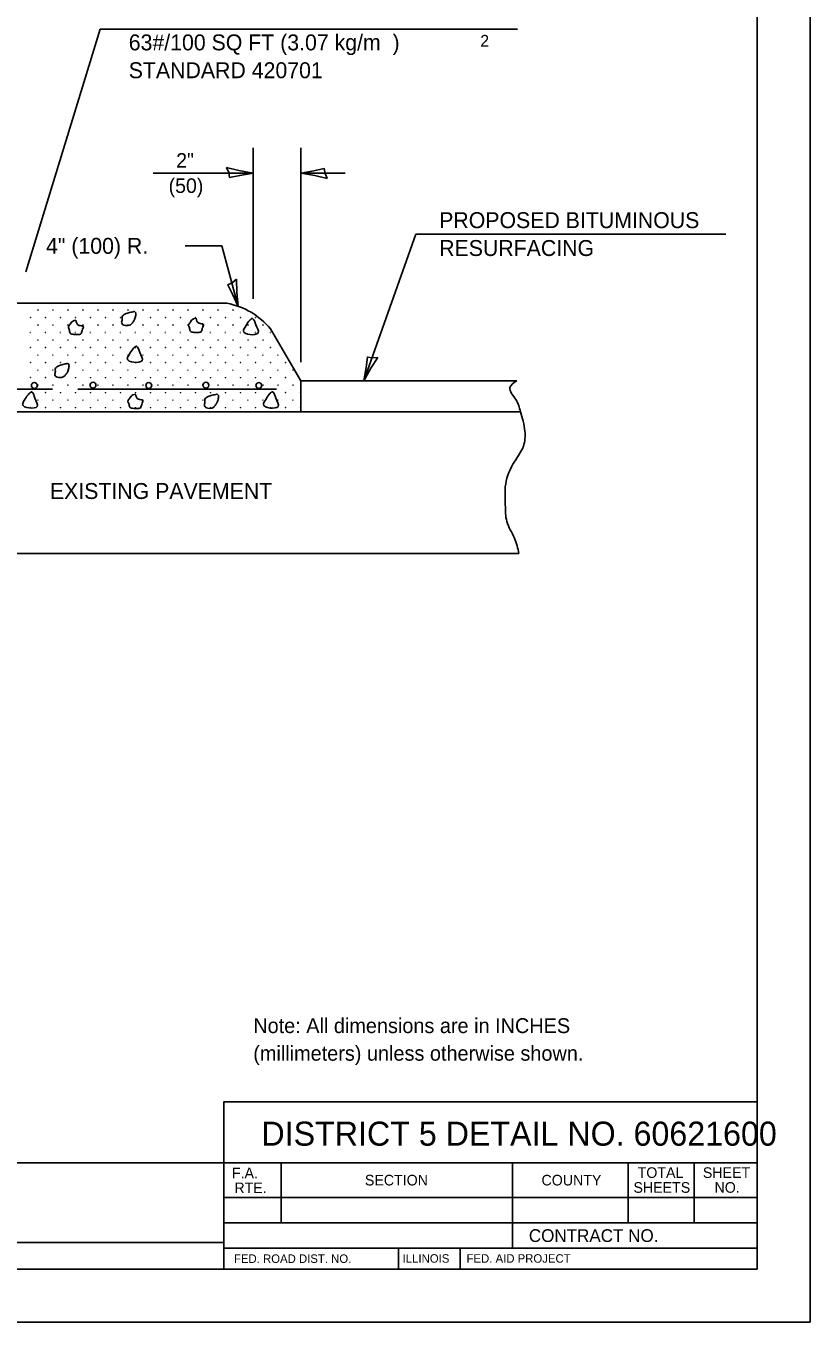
# Model space of a CAD drawing. Extents: x 99820 to 100500, y 99988 to 100428.
# Drawn here: x 100352.2 to 100499.9, y 99987.5 to 100231.8 of the extents above; entities that cross this region are included whole.
import ezdxf

# ---------------------------------------------------------------- set-up
doc = ezdxf.new("R2010")
doc.units = 0
for name, color, linetype in [('Design_PR_Back of Gutter or Curb line', 7, 'Continuous'), ('Design_PR_Roadway Dimensions', 7, 'Continuous'), ('Design_PR_Roadway Notes', 7, 'Continuous'), ('Level 11', 7, 'Continuous'), ('Level 14', 7, 'Continuous'), ('Level 27', 7, 'Continuous'), ('Level 29', 7, 'Continuous'), ('Level 43', 7, 'Continuous'), ('ROW_EX_Private Boundary Items', 7, 'Continuous'), ('Sheets_50 Reference Boundary', 7, 'Continuous'), ('Sheets_General Details', 7, 'Continuous'), ('Sheets_Printer Plotting Border', 7, 'Continuous'), ('Stage_Construction Traffic Control', 7, 'Continuous'), ('Topo_EOP', 7, 'Continuous'), ('Topo_Water Features', 7, 'Continuous')]:
    doc.layers.add(name, color=color, linetype=linetype)

msp = doc.modelspace()

# ---------------------------------------------------------------- linework, layer by layer
at = {"layer": 'Design_PR_Back of Gutter or Curb line'}
for p, q in [((100250.21, 100179.51), (100390.04, 100179.51)), ((100398.27, 100174.69), (100403.94, 100164.93)), ((100403.94, 100164.93), (100403.94, 100159.09)), ((100236.03, 100159.09), (100403.94, 100159.09))]:
    msp.add_line(p, q, dxfattribs=at)
msp.add_arc((100387.45, 100165.66), 14.09, 39.8485, 79.3971, dxfattribs=at)
at = {"layer": 'Design_PR_Roadway Notes'}
for p, q in [((100366.15, 100231.18), (100352.15, 100185.42)), ((100366.15, 100231.18), (100444.78, 100231.18)), ((100415.83, 100164.93), (100425.65, 100192.55)), ((100425.65, 100192.55), (100484.08, 100192.55))]:
    msp.add_line(p, q, dxfattribs=at)
msp.add_lwpolyline([(100418.49, 100169.29), (100417.45, 100169.23), (100416.53, 100169.39), (100416.26, 100167.43), (100415.83, 100164.93), (100417.18, 100167.28)], close=True, dxfattribs=at)
at = {"layer": 'Level 11'}
for points in [[(100361.56, 100176.36), (100360.74, 100175.97), (100360.49, 100175.58), (100360.15, 100174.98), (100360.31, 100174.56), (100360.49, 100173.87), (100361.24, 100173.65), (100361.95, 100173.63), (100362.52, 100173.77), (100362.74, 100174.4), (100362.97, 100175.15), (100362.13, 100175.36), (100361.56, 100176.32)], [(100372.36, 100177.9), (100371.47, 100177.72), (100371.07, 100177.58), (100370.56, 100177.29), (100370.27, 100176.95), (100370.29, 100176.49), (100370.2, 100175.81), (100370.38, 100175.51), (100370.86, 100175.33), (100371.41, 100175.31), (100371.86, 100175.47), (100372.23, 100175.85), (100372.55, 100176.33), (100372.77, 100176.92), (100372.84, 100177.29), (100372.84, 100177.7), (100372.59, 100177.95), (100372.39, 100177.93)], [(100384.21, 100176.74), (100383.39, 100176.35), (100383.14, 100175.97), (100382.8, 100175.37), (100382.96, 100174.94), (100383.14, 100174.26), (100383.89, 100174.04), (100384.6, 100174.01), (100385.17, 100174.16), (100385.39, 100174.79), (100385.62, 100175.54), (100384.78, 100175.75), (100384.21, 100176.71)], [(100394.75, 100176.68), (100394.16, 100176.12), (100393.46, 100175.01), (100393.13, 100174.34), (100395.92, 100173.93), (100395.47, 100175.48), (100394.84, 100176.66), (100394.73, 100176.71)], [(100372.88, 100171.45), (100372.29, 100170.89), (100371.58, 100169.79), (100371.26, 100169.11), (100374.04, 100168.7), (100373.59, 100170.25), (100372.97, 100171.43), (100372.86, 100171.48)], [(100359.78, 100168.12), (100358.89, 100167.94), (100358.49, 100167.8), (100357.98, 100167.51), (100357.69, 100167.17), (100357.71, 100166.71), (100357.62, 100166.03), (100357.8, 100165.73), (100358.28, 100165.55), (100358.83, 100165.53), (100359.28, 100165.69), (100359.65, 100166.07), (100359.97, 100166.55), (100360.19, 100167.14), (100360.26, 100167.51), (100360.26, 100167.92), (100360.01, 100168.17), (100359.81, 100168.15)], [(100353.14, 100162.83), (100352.55, 100162.28), (100351.83, 100161.18), (100351.52, 100160.49), (100354.29, 100160.09), (100353.84, 100161.63), (100353.23, 100162.82), (100353.12, 100162.86)], [(100372.79, 100162.42), (100371.97, 100162.03), (100371.72, 100161.65), (100371.38, 100161.05), (100371.54, 100160.62), (100371.72, 100159.94), (100372.47, 100159.71), (100373.18, 100159.69), (100373.75, 100159.83), (100373.97, 100160.46), (100374.2, 100161.21), (100373.36, 100161.42), (100372.79, 100162.38)], [(100387.95, 100162.31), (100387.05, 100162.13), (100386.66, 100161.99), (100386.15, 100161.71), (100385.85, 100161.36), (100385.88, 100160.9), (100385.79, 100160.22), (100385.97, 100159.92), (100386.45, 100159.74), (100386.99, 100159.73), (100387.44, 100159.88), (100387.82, 100160.27), (100388.13, 100160.75), (100388.36, 100161.33), (100388.43, 100161.71), (100388.43, 100162.11), (100388.18, 100162.37), (100387.98, 100162.34)], [(100398.53, 100162.83), (100397.94, 100162.28), (100397.23, 100161.18), (100396.91, 100160.49), (100399.69, 100160.09), (100399.24, 100161.63), (100398.62, 100162.82), (100398.51, 100162.86)]]:
    msp.add_spline(points, degree=3, dxfattribs=at)
at = {"layer": 'Level 14'}
for centre in [(100353, 100176.82), (100354.42, 100178.24), (100355.83, 100176.82), (100357.24, 100178.24), (100358.66, 100176.82), (100360.07, 100178.24), (100361.49, 100176.82), (100362.9, 100178.24), (100364.32, 100176.82), (100365.73, 100178.24), (100367.14, 100176.82), (100368.56, 100178.24), (100369.97, 100176.82), (100371.39, 100178.24), (100372.8, 100176.82), (100374.22, 100178.24), (100375.63, 100176.82), (100377.04, 100178.24), (100378.46, 100176.82), (100379.87, 100178.24), (100381.29, 100176.82), (100382.7, 100178.24), (100384.11, 100176.82), (100385.53, 100178.24), (100386.94, 100176.82), (100388.36, 100178.24), (100389.77, 100176.82), (100391.19, 100178.24), (100392.6, 100176.82), (100395.43, 100176.82), (100353, 100174), (100354.42, 100175.41), (100355.83, 100174), (100357.24, 100175.41), (100358.66, 100174), (100360.07, 100175.41), (100361.49, 100174), (100362.9, 100175.41), (100364.32, 100174), (100365.73, 100175.41), (100367.14, 100174), (100368.56, 100175.41), (100369.97, 100174), (100371.39, 100175.41), (100372.8, 100174), (100374.22, 100175.41), (100375.63, 100174), (100377.04, 100175.41), (100378.46, 100174), (100379.87, 100175.41), (100381.29, 100174), (100382.7, 100175.41), (100384.11, 100174), (100385.53, 100175.41), (100386.94, 100174), (100388.36, 100175.41), (100389.77, 100174), (100391.19, 100175.41), (100392.6, 100174), (100394.01, 100175.41), (100395.43, 100174), (100396.84, 100175.41), (100398.26, 100174), (100354.42, 100172.58), (100357.24, 100172.58), (100360.07, 100172.58), (100362.9, 100172.58), (100365.73, 100172.58), (100368.56, 100172.58), (100371.39, 100172.58), (100374.22, 100172.58), (100377.04, 100172.58), (100379.87, 100172.58), (100382.7, 100172.58), (100385.53, 100172.58), (100388.36, 100172.58), (100391.19, 100172.58), (100394.01, 100172.58), (100396.84, 100172.58), (100353, 100171.17), (100354.42, 100169.75), (100355.83, 100171.17), (100357.24, 100169.75), (100358.66, 100171.17), (100360.07, 100169.75), (100361.49, 100171.17), (100362.9, 100169.75), (100364.32, 100171.17), (100365.73, 100169.75), (100367.14, 100171.17), (100368.56, 100169.75), (100369.97, 100171.17), (100371.39, 100169.75), (100372.8, 100171.17), (100374.22, 100169.75), (100375.63, 100171.17), (100377.04, 100169.75), (100378.46, 100171.17), (100379.87, 100169.75), (100381.29, 100171.17), (100382.7, 100169.75), (100384.11, 100171.17), (100385.53, 100169.75), (100386.94, 100171.17), (100388.36, 100169.75), (100389.77, 100171.17), (100391.19, 100169.75), (100392.6, 100171.17), (100394.01, 100169.75), (100395.43, 100171.17), (100396.84, 100169.75), (100398.26, 100171.17), (100399.67, 100169.75), (100353, 100168.34), (100354.42, 100166.92), (100355.83, 100168.34), (100357.24, 100166.92), (100358.66, 100168.34), (100360.07, 100166.92), (100361.49, 100168.34), (100362.9, 100166.92), (100364.32, 100168.34), (100365.73, 100166.92), (100367.14, 100168.34), (100368.56, 100166.92), (100369.97, 100168.34), (100371.39, 100166.92), (100372.8, 100168.34), (100374.22, 100166.92), (100375.63, 100168.34), (100377.04, 100166.92), (100378.46, 100168.34), (100379.87, 100166.92), (100381.29, 100168.34), (100382.7, 100166.92), (100384.11, 100168.34), (100385.53, 100166.92), (100386.94, 100168.34), (100388.36, 100166.92), (100389.77, 100168.34), (100391.19, 100166.92), (100392.6, 100168.34), (100394.01, 100166.92), (100395.43, 100168.34), (100396.84, 100166.92), (100398.26, 100168.34), (100399.67, 100166.92), (100401.09, 100168.34), (100402.5, 100166.92), (100353, 100165.51), (100354.42, 100164.1), (100355.83, 100165.51), (100357.24, 100164.1), (100358.66, 100165.51), (100360.07, 100164.1), (100361.49, 100165.51), (100362.9, 100164.1), (100364.32, 100165.51), (100365.73, 100164.1), (100367.14, 100165.51), (100368.56, 100164.1), (100369.97, 100165.51), (100371.39, 100164.1), (100372.8, 100165.51), (100374.22, 100164.1), (100375.63, 100165.51), (100377.04, 100164.1), (100378.46, 100165.51), (100379.87, 100164.1), (100381.29, 100165.51), (100382.7, 100164.1), (100384.11, 100165.51), (100385.53, 100164.1), (100386.94, 100165.51), (100388.36, 100164.1), (100389.77, 100165.51), (100391.19, 100164.1), (100392.6, 100165.51), (100394.01, 100164.1), (100395.43, 100165.51), (100396.84, 100164.1), (100398.26, 100165.51), (100399.67, 100164.1), (100401.09, 100165.51), (100402.5, 100164.1), (100353, 100162.68), (100355.83, 100162.68), (100358.66, 100162.68), (100361.49, 100162.68), (100364.32, 100162.68), (100367.14, 100162.68), (100369.97, 100162.68), (100372.8, 100162.68), (100375.63, 100162.68), (100378.46, 100162.68), (100381.29, 100162.68), (100384.11, 100162.68), (100386.94, 100162.68), (100389.77, 100162.68), (100392.6, 100162.68), (100395.43, 100162.68), (100398.26, 100162.68), (100401.09, 100162.68), (100403.91, 100162.68), (100353, 100159.85), (100354.42, 100161.27), (100355.83, 100159.85), (100357.24, 100161.27), (100358.66, 100159.85), (100360.07, 100161.27), (100361.49, 100159.85), (100362.9, 100161.27), (100364.32, 100159.85), (100365.73, 100161.27), (100367.14, 100159.85), (100368.56, 100161.27), (100369.97, 100159.85), (100371.39, 100161.27), (100372.8, 100159.85), (100374.22, 100161.27), (100375.63, 100159.85), (100377.04, 100161.27), (100378.46, 100159.85), (100379.87, 100161.27), (100381.29, 100159.85), (100382.7, 100161.27), (100384.11, 100159.85), (100385.53, 100161.27), (100386.94, 100159.85), (100388.36, 100161.27), (100389.77, 100159.85), (100391.19, 100161.27), (100392.6, 100159.85), (100394.01, 100161.27), (100395.43, 100159.85), (100396.84, 100161.27), (100398.26, 100159.85), (100399.67, 100161.27), (100401.09, 100159.85), (100402.5, 100161.27), (100403.91, 100159.85)]:
    msp.add_circle(centre, 0.02, dxfattribs=at)
at = {"layer": 'Level 27'}
msp.add_spline([(100444.68, 100164.93), (100443.36, 100163.63), (100444.5, 100161.36), (100445.36, 100159.09), (100446.21, 100155.41), (100445.91, 100152.57), (100443.93, 100149.17), (100442.51, 100144.91), (100442.51, 100141.51), (100442.79, 100138.39), (100444.22, 100135.26), (100445.07, 100132.35)], degree=3, dxfattribs=at)
at = {"layer": 'Level 29'}
for p, q in [((100444.68, 100164.93), (100403.94, 100164.93)), ((100403.94, 100159.09), (100445.36, 100159.09))]:
    msp.add_line(p, q, dxfattribs=at)
at = {"layer": 'Level 43'}
for p, q in [((100394.96, 100180.38), (100394.96, 100208.83)), ((100403.94, 100168.43), (100403.94, 100208.83)), ((100376.13, 100204.06), (100394.96, 100204.06)), ((100403.94, 100204.06), (100412.33, 100204.06)), ((100389.08, 100190.34), (100382.18, 100190.34)), ((100392.16, 100178.94), (100389.08, 100190.34))]:
    msp.add_line(p, q, dxfattribs=at)
for points in [[(100389.96, 100205.1), (100390.37, 100204.14), (100390.53, 100203.22), (100392.46, 100203.62), (100394.96, 100204.06), (100392.29, 100204.54)], [(100408.94, 100203.01), (100408.53, 100203.97), (100408.37, 100204.89), (100406.44, 100204.49), (100403.94, 100204.06), (100406.61, 100203.57)], [(100391.87, 100184.04), (100391.05, 100183.4), (100390.2, 100183.01), (100391.09, 100181.24), (100392.16, 100178.94), (100391.93, 100181.64)]]:
    msp.add_lwpolyline(points, close=True, dxfattribs=at)
at = {"layer": 'ROW_EX_Private Boundary Items'}
for centre in [(100353.74, 100164.03), (100364.8, 100164.08), (100375.3, 100164.02), (100386.08, 100164.07), (100396.05, 100164.02)]:
    msp.add_circle(centre, 0.554, dxfattribs=at)
at = {"layer": 'Sheets_50 Reference Boundary'}
msp.add_lwpolyline([(99859.95, 100417.53), (100489.95, 100417.53), (100489.95, 100017.53), (99859.95, 100017.53)], close=True, dxfattribs=at)
at = {"layer": 'Sheets_General Details'}
for p, q in [((100499.95, 99987.53), (100499.95, 100427.53)), ((99859.95, 100017.53), (100489.95, 100017.53)), ((100389.43, 100017.53), (100389.43, 99997.53)), ((100400.24, 100017.53), (100400.24, 100006.23)), ((100443.84, 100017.53), (100443.84, 100001.43)), ((100465.68, 100017.53), (100465.68, 100006.23)), ((100478.09, 100017.53), (100478.09, 100006.23)), ((100389.43, 100011.03), (100489.95, 100011.03)), ((100389.43, 100006.23), (100489.95, 100006.23)), ((100235.43, 100002.53), (100389.43, 100002.53)), ((100389.43, 100001.43), (100489.95, 100001.43)), ((100422.38, 100001.43), (100422.38, 99997.53)), ((100433.98, 100001.43), (100433.98, 99997.53)), ((100499.95, 99987.53), (99819.95, 99987.53))]:
    msp.add_line(p, q, dxfattribs=at)
for points in [[(99859.95, 100417.53), (100489.95, 100417.53), (100489.95, 99997.53), (99859.95, 99997.53)], [(100389.43, 100017.53), (100489.95, 100017.53), (100489.95, 100029.02), (100389.43, 100029.02)]]:
    msp.add_lwpolyline(points, close=True, dxfattribs=at)
at = {"layer": 'Sheets_Printer Plotting Border'}
msp.add_lwpolyline([(99819.95, 99987.53), (100499.95, 99987.53), (100499.95, 100427.53), (99819.95, 100427.53)], close=True, dxfattribs=at)
at = {"layer": 'Stage_Construction Traffic Control'}
for p, q in [((100318.57, 100163.34), (100357.14, 100163.34)), ((100361.96, 100163.34), (100399.4, 100163.34))]:
    msp.add_line(p, q, dxfattribs=at)
at = {"layer": 'Topo_EOP'}
msp.add_line((100205.28, 100132.35), (100445.07, 100132.35), dxfattribs=at)

# ---------------------------------------------------------------- texts
at = {"layer": 'Design_PR_Roadway Dimensions'}
for s, height, p in [('2"', 2.75, (100380.47, 100205.06)), ('(50)', 2.75, (100379.05, 100200.31)), ('4" (100) R.', 3, (100355.94, 100188.84))]:
    msp.add_text(s, height=height, dxfattribs=at).set_placement(p)
at = {"layer": 'Design_PR_Roadway Notes'}
for s, p in [('63#/100 SQ FT (3.07 kg/m  )', (100371.53, 100227.18)), ('STANDARD 420701', (100371.53, 100221.93)), ('PROPOSED BITUMINOUS', (100430.04, 100193.68)), ('RESURFACING', (100430.04, 100188.43)), ('EXISTING PAVEMENT', (100356.67, 100142.64))]:
    msp.add_text(s, height=3, dxfattribs=at).set_placement(p)
at = {"layer": 'Sheets_General Details'}
for s, height, p in [('Note: All dimensions are in INCHES', 2.8003, (100395, 100041.99)), ('(millimeters) unless otherwise shown.', 2.8003, (100395, 100036.79)), ('DISTRICT 5 DETAIL NO. 60621600  ', 4.5381, (100396.54, 100020.77)), ('F.A.', 2, (100390.98, 100014.63)), ('SECTION', 2, (100416.04, 100013.28)), ('COUNTY', 2, (100449.33, 100013.28)), ('TOTAL', 2, (100467.45, 100014.7)), ('SHEET', 2, (100479.74, 100014.7)), ('RTE.', 2, (100391.44, 100011.83)), ('SHEETS', 2, (100466.66, 100011.9)), ('NO.', 2, (100481.94, 100011.9)), ('CONTRACT NO.      ', 2.4, (100446.94, 100002.63)), ('FED. ROAD DIST. NO.  ', 1.6, (100391.37, 99998.68)), ('ILLINOIS', 1.6, (100423.16, 99998.72)), ('FED. AID PROJECT', 1.6, (100435.2, 99998.72))]:
    msp.add_text(s, height=height, dxfattribs=at).set_placement(p)
at = {"layer": 'Topo_Water Features'}
msp.add_text('2', height=2.23, dxfattribs=at).set_placement((100437.79, 100227.86))

doc.saveas('drawing.dxf')
